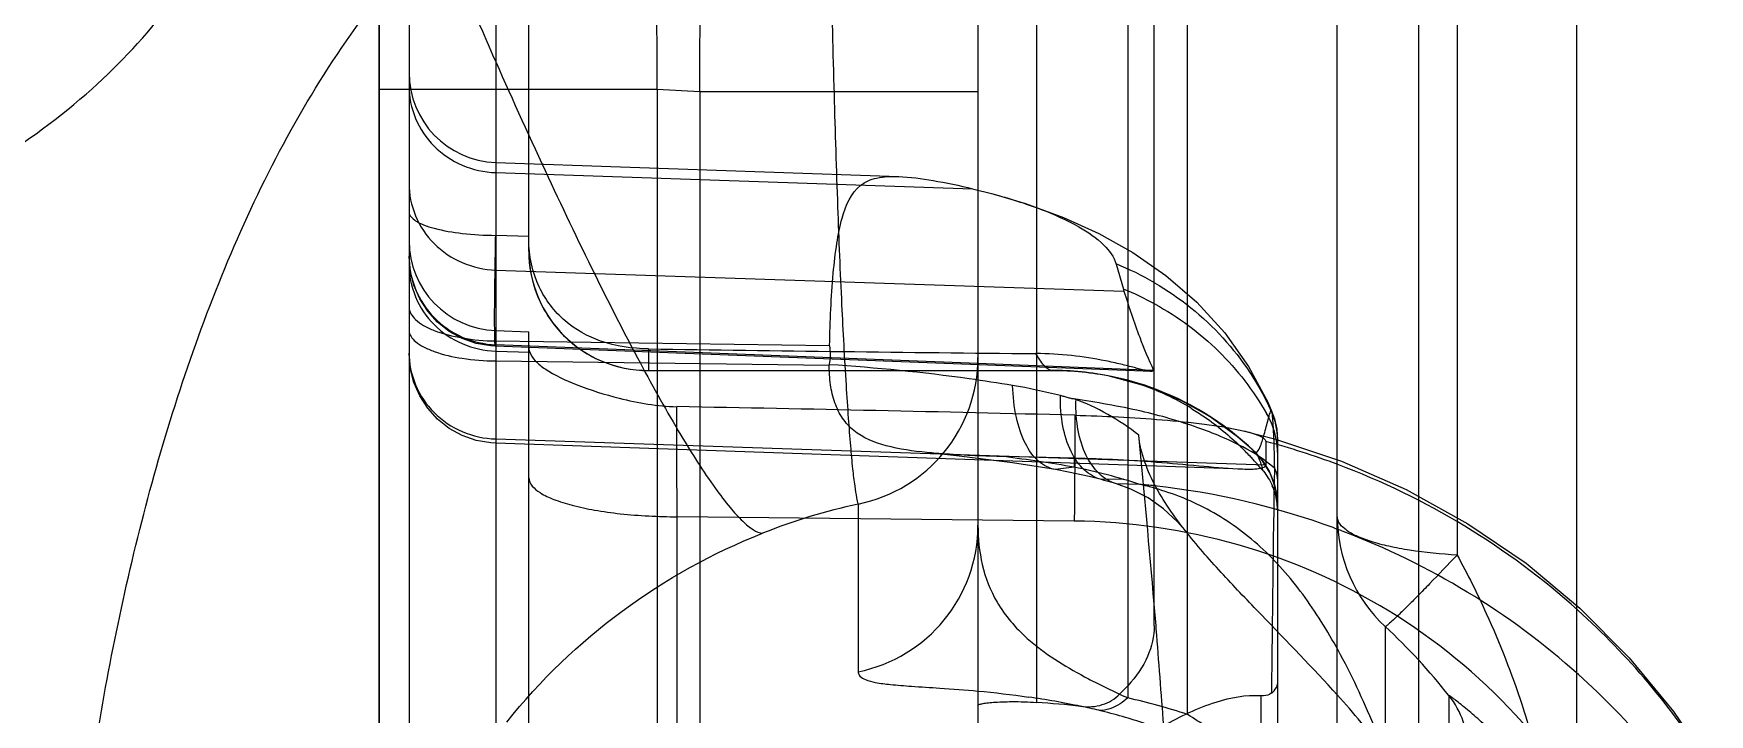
# Model space of a CAD drawing. Header units: millimetres. Extents: x 28656 to 29764, y -21384 to -20601.
# Drawn here: x 28897.52 to 28903.23, y -20790.43 to -20788.11 of the extents above; entities that cross this region are included whole.
import ezdxf

# ---------------------------------------------------------------- set-up
doc = ezdxf.new("R2010")
doc.units = ezdxf.units.MM
doc.header["$LTSCALE"] = 8
doc.layers.add('Cav-cor', color=30, linetype='Continuous')
doc.layers.add('dim', color=3, linetype='Continuous', lineweight=15)

# ---------------------------------------------------------------- blocks, each defined once
blk = doc.blocks.new('20160903.083130')
at = {"layer": 'Cav-cor', "color": 241}
for p, q in [((-0.2369, 23.4378), (-0.2369, 53.3917)), ((0.2731, 39.9964), (0.2731, 33.7743)), ((0.4231, 36.7954), (0.4231, 39.9885)), ((-0.1094, 37.1141), (-0.1094, 39.2293)), ((-0.1376, 39.0872), (-0.1376, 36.1679)), ((0.4516, 36.72), (0.4516, 39.0634)), ((-0.2114, 39.0368), (-0.2114, 36.2427)), ((0.4006, 38.9352), (0.4006, 36.7341)), ((0.5791, 36.7056), (0.5791, 38.8098)), ((0.3231, 36.7302), (0.3231, 38.7295)), ((0.6811, 38.3834), (0.6811, 36.8556)), ((0.7831, 36.4318), (0.7831, 38.0031)), ((0.6481, 37.5569), (0.6481, 36.4774)), ((-0.2369, 37.2521), (0, 37.2521)), ((0, 37.2521), (0, 36.5187)), ((0, 37.2521), (0.0362, 37.2502)), ((0.0362, 37.2502), (0.0362, 36.5206)), ((0.0362, 37.2502), (0.2731, 37.2502)), ((-0.1376, 37.1898), (0.2056, 37.1778)), ((-0.1376, 37.1811), (0.2685, 37.1674)), ((0.2685, 37.1674), (0.2857, 37.163)), ((-0.1094, 37.1266), (-0.1376, 37.1277)), ((-0.1376, 37.0982), (0.3974, 37.0802)), ((0.3907, 37.1033), (0.3969, 37.082)), ((-0.1376, 37.0467), (-0.1094, 37.0457)), ((-0.1376, 37.0378), (0.1468, 37.0341)), ((-0.1094, 35.2328), (-0.1094, 37.0457)), ((-0.1376, 37.0346), (-0.1379, 37.0334)), ((0.4212, 37.0118), (-0.1379, 37.0334)), ((0.2731, 37.0186), (-0.1376, 37.0346)), ((-0.1376, 37.0292), (-0.1086, 37.0282)), ((-0.1376, 37.0208), (0.1465, 37.0173)), ((-0.0074, 37.0311), (-0.0074, 37.0127)), ((-0.0074, 37.0126), (0.3363, 37.0126)), ((0.4227, 37.0128), (0.2731, 37.0186)), ((0.3363, 37.0126), (0.3354, 37.0127)), ((0.3867, 37.0075), (0.3877, 37.0073)), ((0.3868, 37.0075), (0.4188, 36.9987)), ((0.4227, 37.0128), (0.4212, 37.0118)), ((0.4197, 36.9984), (0.4188, 36.9987)), ((0.4509, 36.9849), (0.4264, 36.9959)), ((0.4722, 36.9725), (0.4509, 36.9849)), ((0.5226, 36.9786), (0.5229, 36.9789)), ((-0.1376, 36.9544), (0.5182, 36.9323)), ((0.4984, 36.9286), (-0.1376, 36.9508)), ((0.5182, 36.9523), (0.5182, 36.9323)), ((0.5281, 36.9538), (0.5281, 34.7608)), ((0.3551, 36.938), (0.2954, 36.9394)), ((0.3551, 36.938), (0.3551, 36.9305)), ((0.5085, 36.9437), (0.5082, 36.944)), ((0.5082, 36.944), (0.5087, 36.9433)), ((0.5093, 36.9429), (0.5085, 36.9437)), ((0.339, 36.9284), (0.3024, 36.9341)), ((0.3551, 36.9305), (0.339, 36.9284)), ((0.3972, 36.9201), (0.3784, 36.9198)), ((0.4109, 36.9157), (0.3911, 36.9161)), ((0.1711, 36.8991), (0.1711, 36.7563)), ((0.5281, 36.8978), (0.5281, 36.8976)), ((0.017, 36.5884), (0.017, 36.8882)), ((0.3551, 36.8846), (0.017, 36.8882)), ((0.4247, 36.7955), (0.4232, 36.8139)), ((0.4249, 36.7927), (0.4247, 36.7955)), ((0.6199, 36.7948), (0.6199, 36.6122)), ((0.3937, 36.7372), (0.4006, 36.7443)), ((0.5139, 36.736), (0.5139, 36.4378)), ((0.6742, 36.736), (0.6742, 36.4779))]:
    blk.add_line(p, q, dxfattribs=at)
for points in [[(0.2857, 37.163), (0.3135, 37.1548), (0.3458, 37.143), (0.3761, 37.1293), (0.4051, 37.1131), (0.4331, 37.0936), (0.4594, 37.0708), (0.4832, 37.0447), (0.5035, 37.0161), (0.5199, 36.9856), (0.5229, 36.979)], [(-0.1379, 37.0334), (-0.1418, 37.0337), (-0.1542, 37.0358), (-0.166, 37.04), (-0.1771, 37.046), (-0.187, 37.0538), (-0.1954, 37.0631), (-0.2023, 37.0736), (-0.2073, 37.0852), (-0.2104, 37.0973), (-0.2114, 37.1099)], [(-0.1376, 36.9508), (-0.1418, 36.9511), (-0.1542, 36.9532), (-0.166, 36.9574), (-0.1771, 36.9634), (-0.187, 36.9712), (-0.1954, 36.9805), (-0.2023, 36.991), (-0.2073, 37.0025), (-0.2104, 37.0147), (-0.2114, 37.0273)], [(0.4264, 36.9959), (0.3983, 37.0049), (0.3868, 37.0075)], [(0.387, 37.0075), (0.3944, 37.0059), (0.4091, 37.0019), (0.4197, 36.9984)], [(0.4197, 36.9984), (0.4453, 36.9877), (0.4708, 36.9735), (0.4941, 36.9565), (0.5085, 36.9437)], [(0.5229, 36.979), (0.5256, 36.9715), (0.5275, 36.9627), (0.5281, 36.9538)], [(0.5087, 36.9433), (0.5062, 36.9458), (0.4905, 36.9593), (0.4722, 36.9725)], [(0.4989, 36.9614), (0.5255, 36.9545), (0.5827, 36.9356), (0.6378, 36.9114), (0.6903, 36.8823), (0.7398, 36.8486), (0.7857, 36.8104), (0.8277, 36.7682), (0.8654, 36.7224), (0.8953, 36.6786)], [(0.3024, 36.9341), (0.2549, 36.9402), (0.2295, 36.9429)], [(0.5085, 36.9437), (0.5156, 36.9356), (0.521, 36.927), (0.5249, 36.9174)], [(0.5211, 36.9267), (0.5158, 36.9352), (0.5087, 36.9433)], [(0.3784, 36.9198), (0.3679, 36.9224), (0.3501, 36.9263), (0.339, 36.9284)], [(0.3911, 36.9161), (0.3893, 36.9167), (0.3806, 36.9192), (0.3784, 36.9198)], [(0.431, 36.8951), (0.418, 36.9043), (0.4032, 36.9118), (0.3911, 36.9161)], [(0.5249, 36.9177), (0.5273, 36.9079), (0.5281, 36.8978)], [(0.4514, 36.8742), (0.4431, 36.8838), (0.431, 36.8951)]]:
    blk.add_lwpolyline(points, dxfattribs=at)
for centre, radius, start, end in [((-0.1349, 37.2662), 0.0765, 180, 268), ((-0.1349, 37.1231), 0.0765, 180.0007, 268), ((-0.0074, 37.1147), 0.102, 180.001, 270.001), ((0.2967, 36.869), 0.2525, 59.8604, 68.139), ((0.4795, 37.1059), 0.086, 196.1266, 197.4281), ((0.3024, 36.8479), 0.2524, 61.2239, 68.0145), ((0.8725, 95.9282), 58.9037, 269.144081, 269.464998), ((0.1457, 37.0239), 0.1274, 281.4894, 359.9711), ((0.3355, 36.7576), 0.2552, 78.4078, 90.0058), ((0.3363, 36.7569), 0.2556, 78.5644, 89.9983), ((0.3388, 36.77), 0.2424, 70.7094, 78.3552), ((0.2237, 36.5284), 0.4781, 75.512, 80.4979), ((0.3376, 36.7658), 0.2467, 46.248, 70.7847), ((0.3925, 36.9216), 0.0815, 67.2277, 70.5005), ((0.3418, 36.7973), 0.2151, 64.4799, 67.7825), ((0.3921, 36.9208), 0.0823, 59.0517, 67.209), ((-0.9625, -16.428), 53.4189, 88.5861, 88.94968), ((0.3368, 36.787), 0.2266, 58.6425, 64.4615), ((0.3133, 36.8595), 0.2363, 28.6002, 29.5291), ((0.4649, 36.9429), 0.0632, 9.4303, 28.0041), ((-9.0839, 36.0166), 9.5404, 4.79377, 5.66024), ((0.3494, 36.319), 0.6554, 69.4355, 75.0744), ((0.4653, 36.9431), 0.0628, 0.0103, 9.3534), ((0.4652, 36.9528), 0.0629, 0.0128, 0.8662), ((0.0833, 35.3179), 1.6353, 80.4313, 82.5495), ((0.3235, 36.769), 0.249, 43.262, 45.9035), ((0.3216, 36.7672), 0.2517, 42.3957, 43.2651), ((0.3195, 36.7653), 0.2545, 39.4121, 42.3917), ((0.4643, 36.8978), 0.0637, 359.9978, 46.472), ((0.2719, 36.5022), 0.4362, 71.4207, 78.9968), ((50.1976, 36.1716), 49.6779, 179.12573, 179.34666), ((0.3543, 36.3306), 0.6428, 48.0564, 69.4892), ((0.3509, 36.2601), 0.6584, 83.6995, 84.7759), ((0.3554, 36.6723), 0.2497, 74.1984, 77.17), ((0.3512, 36.2621), 0.6564, 69.9466, 83.7066), ((0.4772, 36.8939), 0.0509, 16.134, 24.071), ((0.4783, 36.8943), 0.0498, 0.0002, 16.1049), ((0.2742, 36.414), 0.4958, 101.9978, 111.8663), ((0.1457, 36.8811), 0.1274, 281.4897, 359.9712), ((0.3532, 36.2683), 0.6498, 69.6464, 69.9217), ((0.7063, 36.8882), 0.1272, 180.0033, 227.207), ((0.3534, 36.2688), 0.6493, 69.2006, 69.6464), ((0.3575, 36.2777), 0.6395, 48.1252, 69.2607), ((0.3689, 36.347), 0.6209, 32.1832, 48.0445), ((-9.0259, 36.0216), 9.4822, 4.16591, 4.66463), ((0.2593, 36.4073), 0.5293, 38.3907, 47.061), ((0.3721, 36.2943), 0.6175, 31.9515, 48.112), ((0.729, 37.4561), 0.7932, 244.9965, 245.5434), ((0.614, 36.6888), 0.0766, 0.0606, 38.1309), ((0.2135, 36.0273), 0.7149, 78.1172, 81.7417), ((0.2827, 36.0674), 0.664, 83.2474, 86.5106), ((0.2185, 36.0533), 0.6885, 76.7626, 78.0726), ((0.2707, 36.2776), 0.4581, 71.5218, 76.6956), ((0.2719, 36.1685), 0.58, 71.9519, 77.1805)]:
    blk.add_arc(centre, radius, start, end, dxfattribs=at)
at = {"layer": 'Cav-cor', "color": 241, "extrusion": (0, 0, -1)}
blk.add_ellipse((0.1731, 36.7954), major_axis=(-0.25, 0), ratio=0.492745, start_param=3.141593, end_param=3.569105, dxfattribs=at)
at = {"layer": 'Cav-cor', "color": 241}
for points, knots in [([(0, 37.2521), (-0.0008, 37.4469), (-0.002, 37.7369), (-0.0032, 38.1192), (-0.004, 38.3952), (-0.0046, 38.6603), (-0.0051, 38.9117), (-0.0053, 39.1472), (-0.0054, 39.3644), (-0.0053, 39.5613), (-0.0051, 39.7117), (-0.0049, 39.8204), (-0.0046, 39.8928), (-0.0043, 39.9588), (-0.004, 40.0182), (-0.0037, 40.071), (-0.0033, 40.117), (-0.0028, 40.1562), (-0.0024, 40.1844), (-0.0021, 40.2035), (-0.0018, 40.2151), (-0.0015, 40.2249), (-0.0012, 40.233), (-0.001, 40.2393), (-0.0007, 40.2434), (-0.0005, 40.2458), (-0.0003, 40.247), (-0.0002, 40.2475), (-0.0001, 40.2479), (0, 40.2479)], [0, 0, 0, 0, 0.195132, 0.290356, 0.382791, 0.471543, 0.555753, 0.634605, 0.707337, 0.773244, 0.83169, 0.857936, 0.882112, 0.90416, 0.924027, 0.941666, 0.957036, 0.9701, 0.980828, 0.985308, 0.989195, 0.992487, 0.995183, 0.997281, 0.99878, 0.999305, 0.999682, 0.99991, 1, 1, 1, 1]), ([(0.0362, 37.2502), (0.037, 37.445), (0.0382, 37.7349), (0.0394, 38.1171), (0.0402, 38.393), (0.0408, 38.658), (0.0412, 38.9094), (0.0415, 39.1448), (0.0416, 39.362), (0.0415, 39.5588), (0.0413, 39.7092), (0.041, 39.8179), (0.0408, 39.8903), (0.0405, 39.9564), (0.0402, 40.0159), (0.0398, 40.0687), (0.0394, 40.1148), (0.039, 40.1539), (0.0386, 40.1822), (0.0382, 40.2013), (0.038, 40.213), (0.0377, 40.2229), (0.0374, 40.231), (0.0371, 40.2373), (0.0369, 40.2415), (0.0367, 40.2438), (0.0365, 40.245), (0.0364, 40.2456), (0.0363, 40.246), (0.0362, 40.246)], [0, 0, 0, 0, 0.195091, 0.290289, 0.382695, 0.471419, 0.555602, 0.634433, 0.707149, 0.773049, 0.831498, 0.857749, 0.881933, 0.903991, 0.923871, 0.941525, 0.956911, 0.969993, 0.980741, 0.985232, 0.98913, 0.992433, 0.995139, 0.997248, 0.998759, 0.99929, 0.999672, 0.999906, 1, 1, 1, 1]), ([(-0.5684, 37.1878), (-0.5377, 37.2069), (-0.482, 37.2475), (-0.4147, 37.3193), (-0.3698, 37.3964), (-0.3557, 37.4517), (-0.3533, 37.4784)], [0, 0, 0, 0, 0.289991, 0.550291, 0.784386, 1, 1, 1, 1]), ([(0.1456, 37.468), (0.1463, 37.43), (0.1477, 37.3566), (0.1503, 37.2512), (0.1533, 37.1561), (0.1566, 37.0735), (0.1598, 37.0136), (0.1625, 36.9735), (0.1643, 36.9498), (0.1661, 36.9305), (0.1678, 36.9158), (0.1694, 36.9058), (0.1703, 36.9007), (0.1711, 36.8991)], [0, 0, 0, 0, 0.200093, 0.386627, 0.55504, 0.701181, 0.821425, 0.870868, 0.912738, 0.946781, 0.972762, 0.990522, 1, 1, 1, 1]), ([(-0.4937, 36.5809), (-0.4854, 36.6533), (-0.4628, 36.798), (-0.4068, 37.0107), (-0.3361, 37.181), (-0.259, 37.3058), (-0.212, 37.3623), (-0.1859, 37.3877)], [0, 0, 0, 0, 0.249178, 0.499637, 0.750342, 0.875531, 1, 1, 1, 1]), ([(-0.1859, 37.3877), (-0.171, 37.3522), (-0.1415, 37.2836), (-0.0973, 37.1858), (-0.0555, 37.0982), (-0.0171, 37.0229), (0.0169, 36.962), (0.0426, 36.9212), (0.0608, 36.8971), (0.0716, 36.8851), (0.0806, 36.8774), (0.0868, 36.8744), (0.0895, 36.8742)], [0, 0, 0, 0, 0.196996, 0.381322, 0.547931, 0.69284, 0.812565, 0.904264, 0.93906, 0.96636, 0.98639, 1, 1, 1, 1]), ([(-0.2114, 37.2549), (-0.2114, 37.2455), (-0.2076, 37.2264), (-0.1912, 37.2022), (-0.1667, 37.1857), (-0.1473, 37.1814), (-0.1376, 37.1811)], [0, 0, 0, 0, 0.246016, 0.494344, 0.745962, 1, 1, 1, 1]), ([(0.1468, 37.0341), (0.1472, 37.0546), (0.1483, 37.0836), (0.1525, 37.1199), (0.1574, 37.1456), (0.1659, 37.1662), (0.1795, 37.1744), (0.1903, 37.1778), (0.1992, 37.1781), (0.2055, 37.1778)], [0, 0, 0, 0, 0.351823, 0.49914, 0.623758, 0.807748, 0.848911, 0.893169, 1, 1, 1, 1]), ([(0.2055, 37.1778), (0.2153, 37.1774), (0.2365, 37.1745), (0.2574, 37.1701), (0.2685, 37.1674)], [0, 0, 0, 0, 0.461565, 1, 1, 1, 1]), ([(-0.2114, 37.172), (-0.2114, 37.1626), (-0.2076, 37.1435), (-0.1912, 37.1193), (-0.1667, 37.1028), (-0.1473, 37.0985), (-0.1376, 37.0982)], [0, 0, 0, 0, 0.246016, 0.494344, 0.745962, 1, 1, 1, 1]), ([(0.2857, 37.163), (0.2996, 37.1592), (0.3247, 37.1515), (0.3568, 37.1372), (0.3794, 37.1222), (0.389, 37.1094), (0.3907, 37.1033)], [0, 0, 0, 0, 0.348646, 0.631555, 0.845859, 1, 1, 1, 1]), ([(-0.2114, 37.1476), (-0.2114, 37.1445), (-0.2063, 37.1399), (-0.1986, 37.1363), (-0.1852, 37.1321), (-0.1647, 37.1288), (-0.1471, 37.1277), (-0.1376, 37.1277)], [0, 0, 0, 0, 0.117457, 0.213014, 0.334077, 0.64063, 1, 1, 1, 1]), ([(-0.1379, 37.0334), (-0.138, 37.0334), (-0.138, 37.0343), (-0.1382, 37.0353), (-0.1383, 37.0376), (-0.1384, 37.0405), (-0.1384, 37.0442), (-0.1385, 37.0507), (-0.1385, 37.0606), (-0.1384, 37.0744), (-0.1382, 37.0906), (-0.1379, 37.1086), (-0.1377, 37.1211), (-0.1376, 37.1277)], [0, 0, 0, 0, 0.004858, 0.018452, 0.040925, 0.072178, 0.111935, 0.159902, 0.279257, 0.427205, 0.599951, 0.792931, 1, 1, 1, 1]), ([(-0.0074, 37.0311), (-0.0212, 37.0313), (-0.0469, 37.0347), (-0.0805, 37.0534), (-0.1038, 37.084), (-0.1094, 37.1102), (-0.1094, 37.1239)], [0, 0, 0, 0, 0.269807, 0.496414, 0.732212, 1, 1, 1, 1]), ([(-0.2114, 37.1104), (-0.2114, 37.1007), (-0.2076, 37.0812), (-0.1913, 37.0564), (-0.1668, 37.0394), (-0.1473, 37.035), (-0.1376, 37.0346)], [0, 0, 0, 0, 0.248906, 0.498443, 0.748886, 1, 1, 1, 1]), ([(-0.1094, 37.1141), (-0.1094, 37.1015), (-0.1045, 37.0757), (-0.083, 37.0421), (-0.0491, 37.0183), (-0.0214, 37.0126), (-0.0074, 37.0126)], [0, 0, 0, 0, 0.238711, 0.48227, 0.736232, 1, 1, 1, 1]), ([(-0.2114, 37.103), (-0.2114, 37.0936), (-0.2076, 37.0745), (-0.1912, 37.0503), (-0.1667, 37.0338), (-0.1473, 37.0295), (-0.1376, 37.0292)], [0, 0, 0, 0, 0.246016, 0.494344, 0.745962, 1, 1, 1, 1]), ([(0.3974, 37.0802), (0.4016, 37.067), (0.4092, 37.0442), (0.4182, 37.022), (0.4227, 37.0128)], [0, 0, 0, 0, 0.574607, 1, 1, 1, 1]), ([(0.4235, 37.0873), (0.445, 37.0748), (0.4845, 37.0432), (0.5123, 37.0011), (0.5226, 36.9786)], [0, 0, 0, 0, 0.502271, 1, 1, 1, 1]), ([(-0.2114, 37.0669), (-0.2114, 37.0628), (-0.2071, 37.0563), (-0.1987, 37.0506), (-0.1856, 37.0445), (-0.1649, 37.0395), (-0.1471, 37.038), (-0.1376, 37.0378)], [0, 0, 0, 0, 0.145431, 0.24527, 0.365617, 0.660155, 1, 1, 1, 1]), ([(0.4239, 37.0692), (0.4436, 37.0584), (0.4801, 37.0314), (0.5078, 36.9954), (0.5188, 36.976)], [0, 0, 0, 0, 0.502222, 1, 1, 1, 1]), ([(-0.2114, 37.0469), (-0.2114, 37.0432), (-0.2068, 37.0373), (-0.1987, 37.0324), (-0.1855, 37.0268), (-0.1648, 37.0223), (-0.1471, 37.0209), (-0.1376, 37.0208)], [0, 0, 0, 0, 0.135343, 0.233785, 0.354449, 0.653266, 1, 1, 1, 1]), ([(-0.2114, 37.0282), (-0.2114, 37.0188), (-0.2076, 36.9997), (-0.1912, 36.9755), (-0.1667, 36.959), (-0.1473, 36.9547), (-0.1376, 36.9544)], [0, 0, 0, 0, 0.246012, 0.49434, 0.745961, 1, 1, 1, 1]), ([(-0.1094, 37.0324), (-0.1094, 37.032), (-0.1093, 37.0306), (-0.109, 37.0292), (-0.1086, 37.0282)], [0, 0, 0, 0, 0.231658, 1, 1, 1, 1]), ([(-0.1086, 37.0282), (-0.1076, 37.0255), (-0.1036, 37.0201), (-0.0906, 37.01), (-0.0664, 36.999), (-0.0291, 36.9873), (0.0002, 36.9822), (0.0167, 36.9819)], [0, 0, 0, 0, 0.062449, 0.1428, 0.358234, 0.639171, 1, 1, 1, 1]), ([(0.4212, 37.0118), (0.4193, 37.0118), (0.4143, 37.0131), (0.4056, 37.0153), (0.3943, 37.0182), (0.3765, 37.0221), (0.3524, 37.0259), (0.3326, 37.027), (0.3225, 37.0271)], [0, 0, 0, 0, 0.057868, 0.151705, 0.270783, 0.4054, 0.697855, 1, 1, 1, 1]), ([(0.3354, 37.0127), (0.333, 37.0132), (0.3278, 37.018), (0.3245, 37.0235), (0.3225, 37.0271)], [0, 0, 0, 0, 0.371926, 1, 1, 1, 1]), ([(0.2295, 36.9429), (0.2179, 36.9441), (0.1963, 36.9469), (0.1706, 36.957), (0.1571, 36.9718), (0.1507, 36.9854), (0.147, 37.0009), (0.1464, 37.0119), (0.1465, 37.0176)], [0, 0, 0, 0, 0.275717, 0.515442, 0.626481, 0.741497, 0.866183, 1, 1, 1, 1]), ([(0.3026, 36.9999), (0.2903, 37.002), (0.2386, 37.0099), (0.1864, 37.015), (0.1466, 37.0176)], [0, 0, 0, 0, 0.237566, 1, 1, 1, 1]), ([(0.339, 36.9284), (0.3338, 36.9292), (0.323, 36.935), (0.3119, 36.9515), (0.3047, 36.9739), (0.3029, 36.9908), (0.3026, 36.9999)], [0, 0, 0, 0, 0.184511, 0.406808, 0.680974, 1, 1, 1, 1]), ([(0.017, 36.8882), (0.0169, 36.9), (0.0167, 36.9214), (0.0165, 36.9495), (0.0166, 36.969), (0.0165, 36.9788), (0.0167, 36.9819)], [0, 0, 0, 0, 0.375828, 0.685176, 0.899759, 1, 1, 1, 1]), ([(0.3784, 36.9198), (0.373, 36.9212), (0.3621, 36.9276), (0.351, 36.9443), (0.3443, 36.9662), (0.3432, 36.9826), (0.3433, 36.9913)], [0, 0, 0, 0, 0.197834, 0.424374, 0.692928, 1, 1, 1, 1]), ([(0.3564, 36.9881), (0.3554, 36.9884), (0.3531, 36.9886), (0.3499, 36.9894), (0.3466, 36.9905), (0.3444, 36.991), (0.3433, 36.9913)], [0, 0, 0, 0, 0.244085, 0.492146, 0.746445, 1, 1, 1, 1]), ([(0.41, 36.9576), (0.4018, 36.9642), (0.3839, 36.9758), (0.3648, 36.9853), (0.3547, 36.9886)], [0, 0, 0, 0, 0.500857, 1, 1, 1, 1]), ([(0.5255, 36.9296), (0.5174, 36.9368), (0.4963, 36.9501), (0.4579, 36.9657), (0.4097, 36.9797), (0.3739, 36.9855), (0.3547, 36.9886)], [0, 0, 0, 0, 0.177856, 0.404827, 0.68054, 1, 1, 1, 1]), ([(0.3911, 36.9161), (0.3857, 36.9178), (0.375, 36.9244), (0.3639, 36.9409), (0.3574, 36.9625), (0.3563, 36.9786), (0.3565, 36.9871)], [0, 0, 0, 0, 0.202092, 0.430104, 0.696875, 1, 1, 1, 1]), ([(0.4547, 36.9805), (0.4586, 36.9782), (0.4735, 36.9685), (0.4873, 36.9571), (0.4968, 36.9479)], [0, 0, 0, 0, 0.253095, 1, 1, 1, 1]), ([(0.5207, 36.9726), (0.5209, 36.9732), (0.5214, 36.9752), (0.522, 36.9772), (0.5226, 36.9786)], [0, 0, 0, 0, 0.288393, 1, 1, 1, 1]), ([(0.5229, 36.979), (0.5231, 36.9786), (0.5233, 36.9773), (0.5236, 36.9748), (0.5239, 36.9709), (0.5245, 36.9628), (0.5251, 36.9489), (0.5254, 36.9367), (0.5255, 36.9296)], [0, 0, 0, 0, 0.025463, 0.076366, 0.154551, 0.261726, 0.568685, 1, 1, 1, 1]), ([(0.3556, 36.9746), (0.3557, 36.9637), (0.3555, 36.9337), (0.3553, 36.9037), (0.3551, 36.8846)], [0, 0, 0, 0, 0.365131, 1, 1, 1, 1]), ([(0.3556, 36.9746), (0.3804, 36.974), (0.4173, 36.9722), (0.465, 36.9674), (0.4881, 36.964), (0.4989, 36.9614)], [0, 0, 0, 0, 0.516687, 0.768078, 1, 1, 1, 1]), ([(0.5087, 36.9433), (0.5108, 36.9414), (0.5142, 36.9495), (0.5157, 36.9545), (0.5181, 36.9625), (0.5195, 36.9684), (0.5207, 36.9726)], [0, 0, 0, 0, 0.262261, 0.414449, 0.593954, 1, 1, 1, 1]), ([(0.4514, 36.8742), (0.4416, 36.8865), (0.4233, 36.9119), (0.4115, 36.9421), (0.41, 36.9576)], [0, 0, 0, 0, 0.502401, 1, 1, 1, 1]), ([(0.4989, 36.9614), (0.5034, 36.9603), (0.5097, 36.9586), (0.5161, 36.9556), (0.5182, 36.9533), (0.5182, 36.9523)], [0, 0, 0, 0, 0.638668, 0.862414, 1, 1, 1, 1]), ([(0.2954, 36.9394), (0.2788, 36.9398), (0.2568, 36.9406), (0.2349, 36.9424), (0.2295, 36.9429)], [0, 0, 0, 0, 0.752139, 1, 1, 1, 1]), ([(0.4984, 36.9286), (0.4874, 36.929), (0.4645, 36.9311), (0.4169, 36.9354), (0.38, 36.9375), (0.3551, 36.938)], [0, 0, 0, 0, 0.228868, 0.480299, 1, 1, 1, 1]), ([(0.5161, 36.9269), (0.5153, 36.9302), (0.5136, 36.9358), (0.5109, 36.9411), (0.5093, 36.9429)], [0, 0, 0, 0, 0.588251, 1, 1, 1, 1]), ([(-0.1094, 36.9214), (-0.1094, 36.9161), (-0.1006, 36.9083), (-0.0873, 36.9024), (-0.0715, 36.8975), (-0.0526, 36.8935), (-0.0228, 36.8894), (0.0008, 36.8883), (0.017, 36.8882)], [0, 0, 0, 0, 0.117149, 0.213047, 0.334583, 0.478998, 0.641921, 1, 1, 1, 1]), ([(0.5182, 36.9323), (0.5182, 36.9314), (0.5167, 36.9301), (0.5144, 36.9294), (0.5109, 36.9287), (0.5054, 36.9284), (0.5008, 36.9285), (0.4984, 36.9286)], [0, 0, 0, 0, 0.128901, 0.226071, 0.34634, 0.645592, 1, 1, 1, 1]), ([(0.5255, 36.9296), (0.5259, 36.9287), (0.5274, 36.9255), (0.5281, 36.922), (0.5281, 36.9193)], [0, 0, 0, 0, 0.259662, 1, 1, 1, 1]), ([(0.5797, 36.7747), (0.5707, 36.7911), (0.5513, 36.8226), (0.5153, 36.8637), (0.4723, 36.8948), (0.4399, 36.9079), (0.4234, 36.9125)], [0, 0, 0, 0, 0.262839, 0.516174, 0.759887, 1, 1, 1, 1]), ([(0.2731, 36.881), (0.2731, 36.8698), (0.2753, 36.847), (0.2885, 36.8128), (0.3181, 36.7787), (0.3466, 36.7614), (0.3638, 36.7521)], [0, 0, 0, 0, 0.20236, 0.408289, 0.648911, 1, 1, 1, 1]), ([(0.8095, 36.6063), (0.7888, 36.6473), (0.7353, 36.7244), (0.6262, 36.8135), (0.4963, 36.8704), (0.4021, 36.8841), (0.3551, 36.8846)], [0, 0, 0, 0, 0.246923, 0.496234, 0.747586, 1, 1, 1, 1]), ([(0.6811, 36.8556), (0.6675, 36.8564), (0.6481, 36.8582), (0.6237, 36.8627), (0.6086, 36.8667), (0.5962, 36.8713), (0.5856, 36.8768), (0.5791, 36.8837), (0.5791, 36.8882)], [0, 0, 0, 0, 0.365457, 0.526702, 0.667894, 0.78607, 0.879748, 1, 1, 1, 1]), ([(-0.128, 36.7135), (-0.0998, 36.7491), (-0.0333, 36.8129), (0.0473, 36.8573), (0.0895, 36.8742)], [0, 0, 0, 0, 0.4996, 1, 1, 1, 1]), ([(0.5792, 36.7364), (0.5582, 36.7597), (0.5253, 36.7934), (0.4819, 36.8385), (0.4611, 36.862), (0.4514, 36.8742)], [0, 0, 0, 0, 0.500172, 0.750284, 1, 1, 1, 1]), ([(0.6811, 36.8556), (0.6733, 36.8474), (0.6621, 36.8357), (0.6479, 36.8212), (0.6391, 36.8123), (0.6318, 36.8051), (0.6262, 36.7999), (0.6227, 36.7967), (0.6208, 36.7953), (0.6201, 36.7948), (0.6199, 36.7948)], [0, 0, 0, 0, 0.392996, 0.562172, 0.707773, 0.826605, 0.916107, 0.974164, 0.991093, 1, 1, 1, 1]), ([(0.6811, 36.8556), (0.69, 36.8394), (0.7233, 36.773), (0.7464, 36.7017), (0.7588, 36.6474)], [0, 0, 0, 0, 0.2495, 1, 1, 1, 1]), ([(0.6187, 36.6893), (0.6159, 36.6965), (0.6043, 36.7255), (0.5911, 36.754), (0.5797, 36.7747)], [0, 0, 0, 0, 0.246339, 1, 1, 1, 1]), ([(0.1711, 36.7563), (0.1711, 36.755), (0.1726, 36.7518), (0.1783, 36.749), (0.1871, 36.7468), (0.2002, 36.7452), (0.2185, 36.7438), (0.2433, 36.7423), (0.2767, 36.7398), (0.3019, 36.7369), (0.3162, 36.7348)], [0, 0, 0, 0, 0.026249, 0.063836, 0.12239, 0.208308, 0.328303, 0.491068, 0.708853, 1, 1, 1, 1]), ([(0.3638, 36.7521), (0.366, 36.751), (0.3759, 36.7458), (0.3859, 36.7409), (0.3937, 36.7372)], [0, 0, 0, 0, 0.224348, 1, 1, 1, 1]), ([(0.3607, 36.7269), (0.3668, 36.7262), (0.3791, 36.7267), (0.3896, 36.7332), (0.3937, 36.7372)], [0, 0, 0, 0, 0.515176, 1, 1, 1, 1]), ([(0.4313, 36.7104), (0.4455, 36.7184), (0.4717, 36.7312), (0.5011, 36.737), (0.5139, 36.736)], [0, 0, 0, 0, 0.560095, 1, 1, 1, 1]), ([(0.5229, 36.738), (0.5211, 36.7366), (0.5178, 36.7358), (0.5147, 36.7359), (0.5139, 36.736)], [0, 0, 0, 0, 0.736845, 1, 1, 1, 1]), ([(0.5229, 36.738), (0.5237, 36.7386), (0.5262, 36.7407), (0.5281, 36.7439), (0.5281, 36.7461)], [0, 0, 0, 0, 0.309049, 1, 1, 1, 1]), ([(0.7588, 36.6474), (0.7521, 36.6574), (0.7414, 36.6718), (0.7258, 36.6896), (0.7139, 36.7021), (0.7038, 36.7118), (0.6958, 36.719), (0.69, 36.7239), (0.6847, 36.7283), (0.6806, 36.7315), (0.6777, 36.7336), (0.6761, 36.7348), (0.675, 36.7355), (0.6744, 36.736), (0.6742, 36.736)], [0, 0, 0, 0, 0.29275, 0.436202, 0.576705, 0.712449, 0.777451, 0.839271, 0.896516, 0.946032, 0.966517, 0.983164, 0.99474, 1, 1, 1, 1]), ([(0.2731, 36.7276), (0.2731, 36.728), (0.2745, 36.7287), (0.2768, 36.7292), (0.2811, 36.7299), (0.2867, 36.7304), (0.294, 36.7308), (0.3062, 36.731), (0.3161, 36.7307), (0.3231, 36.7302)], [0, 0, 0, 0, 0.022036, 0.07358, 0.15652, 0.270226, 0.413395, 0.584253, 1, 1, 1, 1]), ([(0.4006, 36.7341), (0.3986, 36.7323), (0.3916, 36.7267), (0.3824, 36.7229), (0.3761, 36.7234)], [0, 0, 0, 0, 0.299198, 1, 1, 1, 1]), ([(0.5791, 36.7056), (0.5791, 36.7016), (0.5788, 36.6938), (0.5772, 36.6829), (0.574, 36.6733), (0.5666, 36.6651), (0.555, 36.6641), (0.5419, 36.6676), (0.5256, 36.675), (0.5061, 36.6859), (0.4807, 36.7013), (0.4626, 36.7128), (0.4516, 36.72)], [0, 0, 0, 0, 0.070244, 0.134319, 0.191713, 0.245598, 0.316946, 0.379333, 0.482375, 0.627387, 0.76979, 1, 1, 1, 1])]:
    blk.add_open_spline(points, degree=3, knots=knots, dxfattribs=at)
for points in [[(0.1465, 37.0173), (0.1477, 37.0228), (0.1478, 37.0286), (0.1468, 37.0341)], [(0.387, 37.0075), (0.3993, 37.005), (0.4115, 37.0012), (0.4232, 36.9965)], [(0.5226, 36.9786), (0.526, 36.9708), (0.5279, 36.9622), (0.5281, 36.9538)], [(0.5161, 36.9269), (0.5192, 36.9232), (0.5218, 36.9191), (0.5237, 36.9147)], [(0.6187, 36.6893), (0.6062, 36.7055), (0.5929, 36.7212), (0.5792, 36.7364)]]:
    blk.add_open_spline(points, degree=3, dxfattribs=at)

msp = doc.modelspace()

# ---------------------------------------------------------------- linework, layer by layer
at = {"layer": 'Cav-cor', "color": 241}
msp.add_line((28898.6949, -20703.2659), (28898.6949, -20943.2659), dxfattribs=at)

# ---------------------------------------------------------------- block references
at = {"layer": 'dim', "xscale": 4, "yscale": 4, "zscale": 4}
msp.add_blockref('20160903.083130', (28899.6425, -20937.3073), dxfattribs=at)

doc.saveas('drawing.dxf')
